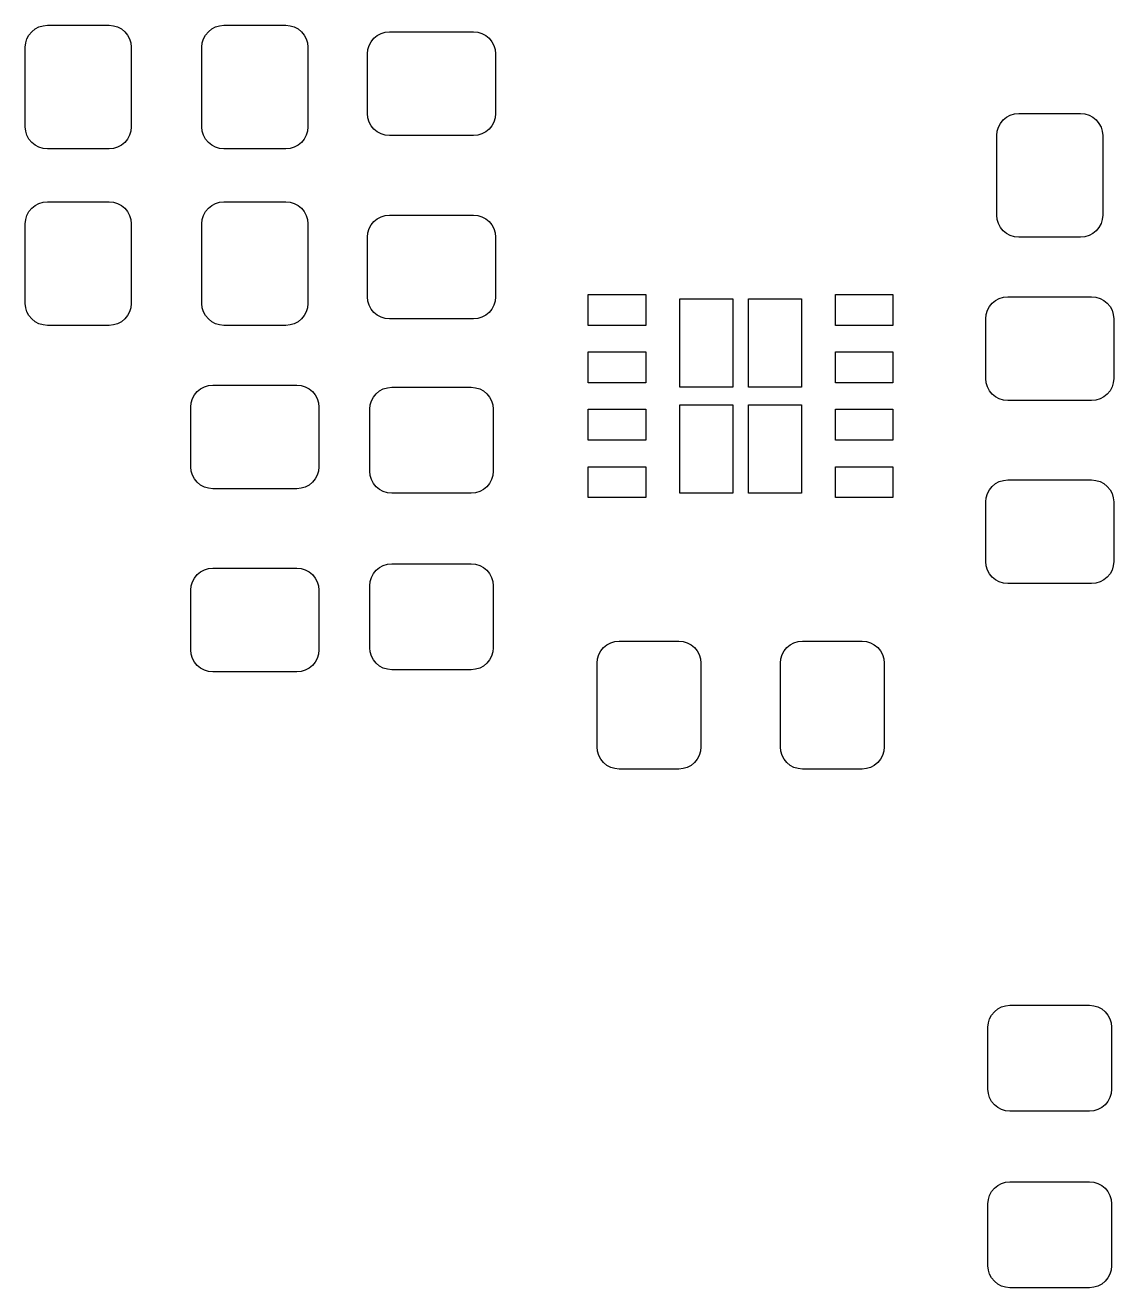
# Model space of a CAD drawing. Extents: x 122.9 to 174.2, y -119.7 to -103.3.
# Drawn here: x 122.9 to 135.22, y -117.6 to -103.3 of the extents above; entities that cross this region are included whole.
import ezdxf

# ---------------------------------------------------------------- set-up
doc = ezdxf.new("R2010")
doc.units = 0
doc.layers.add('BLACK', color=7, linetype='CONTINUOUS')

msp = doc.modelspace()

# ---------------------------------------------------------------- linework, layer by layer
at = {"layer": 'BLACK', "linetype": 'CONTINUOUS'}
for p, q in [((122.942, -103.411), (122.973, -103.373)), ((122.973, -103.373), (123.011, -103.342)), ((123.011, -103.342), (123.054, -103.319)), ((123.054, -103.319), (123.101, -103.305)), ((123.101, -103.305), (123.15, -103.3)), ((123.15, -103.3), (123.85, -103.3)), ((123.85, -103.3), (123.899, -103.305)), ((123.899, -103.305), (123.946, -103.319)), ((123.946, -103.319), (123.989, -103.342)), ((123.989, -103.342), (124.027, -103.373)), ((124.027, -103.373), (124.058, -103.411)), ((124.942, -103.411), (124.973, -103.373)), ((124.973, -103.373), (125.011, -103.342)), ((125.011, -103.342), (125.054, -103.319)), ((125.054, -103.319), (125.101, -103.305)), ((125.101, -103.305), (125.15, -103.3)), ((125.15, -103.3), (125.85, -103.3)), ((125.85, -103.3), (125.899, -103.305)), ((125.899, -103.305), (125.946, -103.319)), ((125.946, -103.319), (125.989, -103.342)), ((125.989, -103.342), (126.027, -103.373)), ((126.027, -103.373), (126.058, -103.411)), ((126.929, -103.394), (126.976, -103.38)), ((126.976, -103.38), (127.025, -103.375)), ((127.025, -103.375), (127.975, -103.375)), ((127.975, -103.375), (128.024, -103.38)), ((128.024, -103.38), (128.071, -103.394)), ((122.9, -103.55), (122.905, -103.501)), ((122.905, -103.501), (122.919, -103.454)), ((122.919, -103.454), (122.942, -103.411)), ((124.058, -103.411), (124.081, -103.454)), ((124.081, -103.454), (124.095, -103.501)), ((124.095, -103.501), (124.1, -103.55)), ((124.9, -103.55), (124.905, -103.501)), ((124.905, -103.501), (124.919, -103.454)), ((124.919, -103.454), (124.942, -103.411)), ((126.058, -103.411), (126.081, -103.454)), ((126.081, -103.454), (126.095, -103.501)), ((126.095, -103.501), (126.1, -103.55)), ((126.78, -103.576), (126.794, -103.529)), ((126.794, -103.529), (126.817, -103.486)), ((126.817, -103.486), (126.848, -103.448)), ((126.848, -103.448), (126.886, -103.417)), ((126.886, -103.417), (126.929, -103.394)), ((128.071, -103.394), (128.114, -103.417)), ((128.114, -103.417), (128.152, -103.448)), ((128.152, -103.448), (128.183, -103.486)), ((128.183, -103.486), (128.206, -103.529)), ((128.206, -103.529), (128.22, -103.576)), ((122.9, -104.45), (122.9, -103.55)), ((124.1, -103.55), (124.1, -104.45)), ((124.9, -104.45), (124.9, -103.55)), ((126.1, -103.55), (126.1, -104.45)), ((126.775, -103.625), (126.78, -103.576)), ((126.775, -104.3), (126.775, -103.625)), ((128.22, -103.576), (128.225, -103.625)), ((128.225, -103.625), (128.225, -104.3)), ((126.78, -104.349), (126.775, -104.3)), ((126.794, -104.396), (126.78, -104.349)), ((128.22, -104.349), (128.206, -104.396)), ((128.225, -104.3), (128.22, -104.349)), ((133.942, -104.411), (133.973, -104.373)), ((133.973, -104.373), (134.011, -104.342)), ((134.011, -104.342), (134.054, -104.319)), ((134.054, -104.319), (134.101, -104.305)), ((134.101, -104.305), (134.15, -104.3)), ((134.15, -104.3), (134.85, -104.3)), ((134.85, -104.3), (134.899, -104.305)), ((134.899, -104.305), (134.946, -104.319)), ((134.946, -104.319), (134.989, -104.342)), ((134.989, -104.342), (135.027, -104.373)), ((135.027, -104.373), (135.058, -104.411)), ((122.905, -104.499), (122.9, -104.45)), ((122.919, -104.546), (122.905, -104.499)), ((124.095, -104.499), (124.081, -104.546)), ((124.1, -104.45), (124.095, -104.499)), ((124.905, -104.499), (124.9, -104.45)), ((124.919, -104.546), (124.905, -104.499)), ((126.095, -104.499), (126.081, -104.546)), ((126.1, -104.45), (126.095, -104.499)), ((126.817, -104.439), (126.794, -104.396)), ((126.848, -104.477), (126.817, -104.439)), ((126.886, -104.508), (126.848, -104.477)), ((126.929, -104.531), (126.886, -104.508)), ((126.976, -104.545), (126.929, -104.531)), ((128.071, -104.531), (128.024, -104.545)), ((128.114, -104.508), (128.071, -104.531)), ((128.152, -104.477), (128.114, -104.508)), ((128.183, -104.439), (128.152, -104.477)), ((128.206, -104.396), (128.183, -104.439)), ((133.9, -104.55), (133.905, -104.501)), ((133.905, -104.501), (133.919, -104.454)), ((133.919, -104.454), (133.942, -104.411)), ((135.058, -104.411), (135.081, -104.454)), ((135.081, -104.454), (135.095, -104.501)), ((135.095, -104.501), (135.1, -104.55)), ((122.942, -104.589), (122.919, -104.546)), ((122.973, -104.627), (122.942, -104.589)), ((123.011, -104.658), (122.973, -104.627)), ((123.054, -104.681), (123.011, -104.658)), ((123.989, -104.658), (123.946, -104.681)), ((124.027, -104.627), (123.989, -104.658)), ((124.058, -104.589), (124.027, -104.627)), ((124.081, -104.546), (124.058, -104.589)), ((124.942, -104.589), (124.919, -104.546)), ((124.973, -104.627), (124.942, -104.589)), ((125.011, -104.658), (124.973, -104.627)), ((125.054, -104.681), (125.011, -104.658)), ((125.989, -104.658), (125.946, -104.681)), ((126.027, -104.627), (125.989, -104.658)), ((126.058, -104.589), (126.027, -104.627)), ((126.081, -104.546), (126.058, -104.589)), ((127.025, -104.55), (126.976, -104.545)), ((127.975, -104.55), (127.025, -104.55)), ((128.024, -104.545), (127.975, -104.55)), ((133.9, -105.45), (133.9, -104.55)), ((135.1, -104.55), (135.1, -105.45)), ((123.101, -104.695), (123.054, -104.681)), ((123.15, -104.7), (123.101, -104.695)), ((123.85, -104.7), (123.15, -104.7)), ((123.899, -104.695), (123.85, -104.7)), ((123.946, -104.681), (123.899, -104.695)), ((125.101, -104.695), (125.054, -104.681)), ((125.15, -104.7), (125.101, -104.695)), ((125.85, -104.7), (125.15, -104.7)), ((125.899, -104.695), (125.85, -104.7)), ((125.946, -104.681), (125.899, -104.695)), ((122.942, -105.411), (122.973, -105.373)), ((122.973, -105.373), (123.011, -105.342)), ((123.011, -105.342), (123.054, -105.319)), ((123.054, -105.319), (123.101, -105.305)), ((123.101, -105.305), (123.15, -105.3)), ((123.15, -105.3), (123.85, -105.3)), ((123.85, -105.3), (123.899, -105.305)), ((123.899, -105.305), (123.946, -105.319)), ((123.946, -105.319), (123.989, -105.342)), ((123.989, -105.342), (124.027, -105.373)), ((124.027, -105.373), (124.058, -105.411)), ((124.942, -105.411), (124.973, -105.373)), ((124.973, -105.373), (125.011, -105.342)), ((125.011, -105.342), (125.054, -105.319)), ((125.054, -105.319), (125.101, -105.305)), ((125.101, -105.305), (125.15, -105.3)), ((125.15, -105.3), (125.85, -105.3)), ((125.85, -105.3), (125.899, -105.305)), ((125.899, -105.305), (125.946, -105.319)), ((125.946, -105.319), (125.989, -105.342)), ((125.989, -105.342), (126.027, -105.373)), ((126.027, -105.373), (126.058, -105.411)), ((122.9, -105.55), (122.905, -105.501)), ((122.905, -105.501), (122.919, -105.454)), ((122.919, -105.454), (122.942, -105.411)), ((124.058, -105.411), (124.081, -105.454)), ((124.081, -105.454), (124.095, -105.501)), ((124.095, -105.501), (124.1, -105.55)), ((124.9, -105.55), (124.905, -105.501)), ((124.905, -105.501), (124.919, -105.454)), ((124.919, -105.454), (124.942, -105.411)), ((126.058, -105.411), (126.081, -105.454)), ((126.081, -105.454), (126.095, -105.501)), ((126.095, -105.501), (126.1, -105.55)), ((126.817, -105.561), (126.848, -105.523)), ((126.848, -105.523), (126.886, -105.492)), ((126.886, -105.492), (126.929, -105.469)), ((126.929, -105.469), (126.976, -105.455)), ((126.976, -105.455), (127.025, -105.45)), ((127.025, -105.45), (127.975, -105.45)), ((127.975, -105.45), (128.024, -105.455)), ((128.024, -105.455), (128.071, -105.469)), ((128.071, -105.469), (128.114, -105.492)), ((128.114, -105.492), (128.152, -105.523)), ((128.152, -105.523), (128.183, -105.561)), ((133.905, -105.499), (133.9, -105.45)), ((133.919, -105.546), (133.905, -105.499)), ((135.095, -105.499), (135.081, -105.546)), ((135.1, -105.45), (135.095, -105.499)), ((122.9, -106.45), (122.9, -105.55)), ((124.1, -105.55), (124.1, -106.45)), ((124.9, -106.45), (124.9, -105.55)), ((126.1, -105.55), (126.1, -106.45)), ((126.775, -105.7), (126.78, -105.651)), ((126.78, -105.651), (126.794, -105.604)), ((126.794, -105.604), (126.817, -105.561)), ((128.183, -105.561), (128.206, -105.604)), ((128.206, -105.604), (128.22, -105.651)), ((128.22, -105.651), (128.225, -105.7)), ((133.942, -105.589), (133.919, -105.546)), ((133.973, -105.627), (133.942, -105.589)), ((134.011, -105.658), (133.973, -105.627)), ((134.054, -105.681), (134.011, -105.658)), ((134.989, -105.658), (134.946, -105.681)), ((135.027, -105.627), (134.989, -105.658)), ((135.058, -105.589), (135.027, -105.627)), ((135.081, -105.546), (135.058, -105.589)), ((126.775, -106.375), (126.775, -105.7)), ((128.225, -105.7), (128.225, -106.375)), ((134.101, -105.695), (134.054, -105.681)), ((134.15, -105.7), (134.101, -105.695)), ((134.85, -105.7), (134.15, -105.7)), ((134.899, -105.695), (134.85, -105.7)), ((134.946, -105.681), (134.899, -105.695)), ((126.78, -106.424), (126.775, -106.375)), ((128.225, -106.375), (128.22, -106.424)), ((129.275, -106.7), (129.275, -106.35)), ((129.275, -106.35), (129.925, -106.35)), ((129.925, -106.35), (129.925, -106.7)), ((132.075, -106.7), (132.075, -106.35)), ((132.075, -106.35), (132.725, -106.35)), ((132.725, -106.35), (132.725, -106.7)), ((133.929, -106.394), (133.976, -106.38)), ((133.976, -106.38), (134.025, -106.375)), ((134.025, -106.375), (134.975, -106.375)), ((134.975, -106.375), (135.024, -106.38)), ((135.024, -106.38), (135.071, -106.394)), ((122.905, -106.499), (122.9, -106.45)), ((122.919, -106.546), (122.905, -106.499)), ((124.095, -106.499), (124.081, -106.546)), ((124.1, -106.45), (124.095, -106.499)), ((124.905, -106.499), (124.9, -106.45)), ((124.919, -106.546), (124.905, -106.499)), ((126.095, -106.499), (126.081, -106.546)), ((126.1, -106.45), (126.095, -106.499)), ((126.794, -106.471), (126.78, -106.424)), ((126.817, -106.514), (126.794, -106.471)), ((126.848, -106.552), (126.817, -106.514)), ((128.183, -106.514), (128.152, -106.552)), ((128.206, -106.471), (128.183, -106.514)), ((128.22, -106.424), (128.206, -106.471)), ((130.312, -107.4), (130.312, -106.4)), ((130.312, -106.4), (130.912, -106.4)), ((130.912, -106.4), (130.912, -107.4)), ((131.088, -107.4), (131.088, -106.4)), ((131.088, -106.4), (131.688, -106.4)), ((131.688, -106.4), (131.688, -107.4)), ((133.78, -106.576), (133.794, -106.529)), ((133.794, -106.529), (133.817, -106.486)), ((133.817, -106.486), (133.848, -106.448)), ((133.848, -106.448), (133.886, -106.417)), ((133.886, -106.417), (133.929, -106.394)), ((135.071, -106.394), (135.114, -106.417)), ((135.114, -106.417), (135.152, -106.448)), ((135.152, -106.448), (135.183, -106.486)), ((135.183, -106.486), (135.206, -106.529)), ((135.206, -106.529), (135.22, -106.576)), ((122.942, -106.589), (122.919, -106.546)), ((122.973, -106.627), (122.942, -106.589)), ((123.011, -106.658), (122.973, -106.627)), ((123.054, -106.681), (123.011, -106.658)), ((123.989, -106.658), (123.946, -106.681)), ((124.027, -106.627), (123.989, -106.658)), ((124.058, -106.589), (124.027, -106.627)), ((124.081, -106.546), (124.058, -106.589)), ((124.942, -106.589), (124.919, -106.546)), ((124.973, -106.627), (124.942, -106.589)), ((125.011, -106.658), (124.973, -106.627)), ((125.054, -106.681), (125.011, -106.658)), ((125.989, -106.658), (125.946, -106.681)), ((126.027, -106.627), (125.989, -106.658)), ((126.058, -106.589), (126.027, -106.627)), ((126.081, -106.546), (126.058, -106.589)), ((126.886, -106.583), (126.848, -106.552)), ((126.929, -106.606), (126.886, -106.583)), ((126.976, -106.62), (126.929, -106.606)), ((127.025, -106.625), (126.976, -106.62)), ((127.975, -106.625), (127.025, -106.625)), ((128.024, -106.62), (127.975, -106.625)), ((128.071, -106.606), (128.024, -106.62)), ((128.114, -106.583), (128.071, -106.606)), ((128.152, -106.552), (128.114, -106.583)), ((133.775, -106.625), (133.78, -106.576)), ((133.775, -107.3), (133.775, -106.625)), ((135.22, -106.576), (135.225, -106.625)), ((135.225, -106.625), (135.225, -107.3)), ((123.101, -106.695), (123.054, -106.681)), ((123.15, -106.7), (123.101, -106.695)), ((123.85, -106.7), (123.15, -106.7)), ((123.899, -106.695), (123.85, -106.7)), ((123.946, -106.681), (123.899, -106.695)), ((125.101, -106.695), (125.054, -106.681)), ((125.15, -106.7), (125.101, -106.695)), ((125.85, -106.7), (125.15, -106.7)), ((125.899, -106.695), (125.85, -106.7)), ((125.946, -106.681), (125.899, -106.695)), ((129.925, -106.7), (129.275, -106.7)), ((132.725, -106.7), (132.075, -106.7)), ((129.275, -107.35), (129.275, -107)), ((129.275, -107), (129.925, -107)), ((129.925, -107), (129.925, -107.35)), ((132.075, -107.35), (132.075, -107)), ((132.075, -107), (132.725, -107)), ((132.725, -107), (132.725, -107.35)), ((124.929, -107.394), (124.976, -107.38)), ((124.976, -107.38), (125.025, -107.375)), ((125.025, -107.375), (125.975, -107.375)), ((125.975, -107.375), (126.024, -107.38)), ((126.024, -107.38), (126.071, -107.394)), ((129.925, -107.35), (129.275, -107.35)), ((132.725, -107.35), (132.075, -107.35)), ((133.78, -107.349), (133.775, -107.3)), ((133.794, -107.396), (133.78, -107.349)), ((135.22, -107.349), (135.206, -107.396)), ((135.225, -107.3), (135.22, -107.349)), ((124.78, -107.576), (124.794, -107.529)), ((124.794, -107.529), (124.817, -107.486)), ((124.817, -107.486), (124.848, -107.448)), ((124.848, -107.448), (124.886, -107.417)), ((124.886, -107.417), (124.929, -107.394)), ((126.071, -107.394), (126.114, -107.417)), ((126.114, -107.417), (126.152, -107.448)), ((126.152, -107.448), (126.183, -107.486)), ((126.183, -107.486), (126.206, -107.529)), ((126.206, -107.529), (126.22, -107.576)), ((126.819, -107.554), (126.842, -107.511)), ((126.842, -107.511), (126.873, -107.473)), ((126.873, -107.473), (126.911, -107.442)), ((126.911, -107.442), (126.954, -107.419)), ((126.954, -107.419), (127.001, -107.405)), ((127.001, -107.405), (127.05, -107.4)), ((127.05, -107.4), (127.95, -107.4)), ((127.95, -107.4), (127.999, -107.405)), ((127.999, -107.405), (128.046, -107.419)), ((128.046, -107.419), (128.089, -107.442)), ((128.089, -107.442), (128.127, -107.473)), ((128.127, -107.473), (128.158, -107.511)), ((128.158, -107.511), (128.181, -107.554)), ((130.912, -107.4), (130.312, -107.4)), ((131.688, -107.4), (131.088, -107.4)), ((133.817, -107.439), (133.794, -107.396)), ((133.848, -107.477), (133.817, -107.439)), ((133.886, -107.508), (133.848, -107.477)), ((133.929, -107.531), (133.886, -107.508)), ((133.976, -107.545), (133.929, -107.531)), ((135.071, -107.531), (135.024, -107.545)), ((135.114, -107.508), (135.071, -107.531)), ((135.152, -107.477), (135.114, -107.508)), ((135.183, -107.439), (135.152, -107.477)), ((135.206, -107.396), (135.183, -107.439)), ((124.775, -107.625), (124.78, -107.576)), ((124.775, -108.3), (124.775, -107.625)), ((126.22, -107.576), (126.225, -107.625)), ((126.225, -107.625), (126.225, -108.3)), ((126.8, -107.65), (126.805, -107.601)), ((126.8, -108.35), (126.8, -107.65)), ((126.805, -107.601), (126.819, -107.554)), ((128.181, -107.554), (128.195, -107.601)), ((128.195, -107.601), (128.2, -107.65)), ((128.2, -107.65), (128.2, -108.35)), ((129.275, -108), (129.275, -107.65)), ((129.275, -107.65), (129.925, -107.65)), ((129.925, -107.65), (129.925, -108)), ((130.312, -108.6), (130.312, -107.6)), ((130.312, -107.6), (130.912, -107.6)), ((130.912, -107.6), (130.912, -108.6)), ((131.088, -108.6), (131.088, -107.6)), ((131.088, -107.6), (131.688, -107.6)), ((131.688, -107.6), (131.688, -108.6)), ((132.075, -108), (132.075, -107.65)), ((132.075, -107.65), (132.725, -107.65)), ((132.725, -107.65), (132.725, -108)), ((134.025, -107.55), (133.976, -107.545)), ((134.975, -107.55), (134.025, -107.55)), ((135.024, -107.545), (134.975, -107.55)), ((129.925, -108), (129.275, -108)), ((132.725, -108), (132.075, -108)), ((124.78, -108.349), (124.775, -108.3)), ((124.794, -108.396), (124.78, -108.349)), ((126.22, -108.349), (126.206, -108.396)), ((126.225, -108.3), (126.22, -108.349)), ((126.805, -108.399), (126.8, -108.35)), ((128.2, -108.35), (128.195, -108.399)), ((129.275, -108.65), (129.275, -108.3)), ((129.275, -108.3), (129.925, -108.3)), ((129.925, -108.3), (129.925, -108.65)), ((132.075, -108.65), (132.075, -108.3)), ((132.075, -108.3), (132.725, -108.3)), ((132.725, -108.3), (132.725, -108.65)), ((124.817, -108.439), (124.794, -108.396)), ((124.848, -108.477), (124.817, -108.439)), ((124.886, -108.508), (124.848, -108.477)), ((124.929, -108.531), (124.886, -108.508)), ((124.976, -108.545), (124.929, -108.531)), ((126.071, -108.531), (126.024, -108.545)), ((126.114, -108.508), (126.071, -108.531)), ((126.152, -108.477), (126.114, -108.508)), ((126.183, -108.439), (126.152, -108.477)), ((126.206, -108.396), (126.183, -108.439)), ((126.819, -108.446), (126.805, -108.399)), ((126.842, -108.489), (126.819, -108.446)), ((126.873, -108.527), (126.842, -108.489)), ((126.911, -108.558), (126.873, -108.527)), ((128.127, -108.527), (128.089, -108.558)), ((128.158, -108.489), (128.127, -108.527)), ((128.181, -108.446), (128.158, -108.489)), ((128.195, -108.399), (128.181, -108.446)), ((133.817, -108.561), (133.848, -108.523)), ((133.848, -108.523), (133.886, -108.492)), ((133.886, -108.492), (133.929, -108.469)), ((133.929, -108.469), (133.976, -108.455)), ((133.976, -108.455), (134.025, -108.45)), ((134.025, -108.45), (134.975, -108.45)), ((134.975, -108.45), (135.024, -108.455)), ((135.024, -108.455), (135.071, -108.469)), ((135.071, -108.469), (135.114, -108.492)), ((135.114, -108.492), (135.152, -108.523)), ((135.152, -108.523), (135.183, -108.561)), ((125.025, -108.55), (124.976, -108.545)), ((125.975, -108.55), (125.025, -108.55)), ((126.024, -108.545), (125.975, -108.55)), ((126.954, -108.581), (126.911, -108.558)), ((127.001, -108.595), (126.954, -108.581)), ((127.05, -108.6), (127.001, -108.595)), ((127.95, -108.6), (127.05, -108.6)), ((127.999, -108.595), (127.95, -108.6)), ((128.046, -108.581), (127.999, -108.595)), ((128.089, -108.558), (128.046, -108.581)), ((129.925, -108.65), (129.275, -108.65)), ((130.912, -108.6), (130.312, -108.6)), ((131.688, -108.6), (131.088, -108.6)), ((132.725, -108.65), (132.075, -108.65)), ((133.775, -108.7), (133.78, -108.651)), ((133.78, -108.651), (133.794, -108.604)), ((133.794, -108.604), (133.817, -108.561)), ((135.183, -108.561), (135.206, -108.604)), ((135.206, -108.604), (135.22, -108.651)), ((135.22, -108.651), (135.225, -108.7)), ((133.775, -109.375), (133.775, -108.7)), ((135.225, -108.7), (135.225, -109.375)), ((133.78, -109.424), (133.775, -109.375)), ((135.225, -109.375), (135.22, -109.424)), ((124.817, -109.561), (124.848, -109.523)), ((124.848, -109.523), (124.886, -109.492)), ((124.886, -109.492), (124.929, -109.469)), ((124.929, -109.469), (124.976, -109.455)), ((124.976, -109.455), (125.025, -109.45)), ((125.025, -109.45), (125.975, -109.45)), ((125.975, -109.45), (126.024, -109.455)), ((126.024, -109.455), (126.071, -109.469)), ((126.071, -109.469), (126.114, -109.492)), ((126.114, -109.492), (126.152, -109.523)), ((126.152, -109.523), (126.183, -109.561)), ((126.819, -109.554), (126.842, -109.511)), ((126.842, -109.511), (126.873, -109.473)), ((126.873, -109.473), (126.911, -109.442)), ((126.911, -109.442), (126.954, -109.419)), ((126.954, -109.419), (127.001, -109.405)), ((127.001, -109.405), (127.05, -109.4)), ((127.05, -109.4), (127.95, -109.4)), ((127.95, -109.4), (127.999, -109.405)), ((127.999, -109.405), (128.046, -109.419)), ((128.046, -109.419), (128.089, -109.442)), ((128.089, -109.442), (128.127, -109.473)), ((128.127, -109.473), (128.158, -109.511)), ((128.158, -109.511), (128.181, -109.554)), ((133.794, -109.471), (133.78, -109.424)), ((133.817, -109.514), (133.794, -109.471)), ((133.848, -109.552), (133.817, -109.514)), ((135.183, -109.514), (135.152, -109.552)), ((135.206, -109.471), (135.183, -109.514)), ((135.22, -109.424), (135.206, -109.471)), ((124.775, -109.7), (124.78, -109.651)), ((124.78, -109.651), (124.794, -109.604)), ((124.794, -109.604), (124.817, -109.561)), ((126.183, -109.561), (126.206, -109.604)), ((126.206, -109.604), (126.22, -109.651)), ((126.22, -109.651), (126.225, -109.7)), ((126.8, -109.65), (126.805, -109.601)), ((126.8, -110.35), (126.8, -109.65)), ((126.805, -109.601), (126.819, -109.554)), ((128.181, -109.554), (128.195, -109.601)), ((128.195, -109.601), (128.2, -109.65)), ((128.2, -109.65), (128.2, -110.35)), ((133.886, -109.583), (133.848, -109.552)), ((133.929, -109.606), (133.886, -109.583)), ((133.976, -109.62), (133.929, -109.606)), ((134.025, -109.625), (133.976, -109.62)), ((134.975, -109.625), (134.025, -109.625)), ((135.024, -109.62), (134.975, -109.625)), ((135.071, -109.606), (135.024, -109.62)), ((135.114, -109.583), (135.071, -109.606)), ((135.152, -109.552), (135.114, -109.583)), ((124.775, -110.375), (124.775, -109.7)), ((126.225, -109.7), (126.225, -110.375)), ((124.78, -110.424), (124.775, -110.375)), ((126.225, -110.375), (126.22, -110.424)), ((126.805, -110.399), (126.8, -110.35)), ((128.2, -110.35), (128.195, -110.399)), ((129.394, -110.429), (129.417, -110.386)), ((129.417, -110.386), (129.448, -110.348)), ((129.448, -110.348), (129.486, -110.317)), ((129.486, -110.317), (129.529, -110.294)), ((129.529, -110.294), (129.576, -110.28)), ((129.576, -110.28), (129.625, -110.275)), ((129.625, -110.275), (130.3, -110.275)), ((130.3, -110.275), (130.349, -110.28)), ((130.349, -110.28), (130.396, -110.294)), ((130.396, -110.294), (130.439, -110.317)), ((130.439, -110.317), (130.477, -110.348)), ((130.477, -110.348), (130.508, -110.386)), ((130.508, -110.386), (130.531, -110.429)), ((131.469, -110.429), (131.492, -110.386)), ((131.492, -110.386), (131.523, -110.348)), ((131.523, -110.348), (131.561, -110.317)), ((131.561, -110.317), (131.604, -110.294)), ((131.604, -110.294), (131.651, -110.28)), ((131.651, -110.28), (131.7, -110.275)), ((131.7, -110.275), (132.375, -110.275)), ((132.375, -110.275), (132.424, -110.28)), ((132.424, -110.28), (132.471, -110.294)), ((132.471, -110.294), (132.514, -110.317)), ((132.514, -110.317), (132.552, -110.348)), ((132.552, -110.348), (132.583, -110.386)), ((132.583, -110.386), (132.606, -110.429)), ((124.794, -110.471), (124.78, -110.424)), ((124.817, -110.514), (124.794, -110.471)), ((124.848, -110.552), (124.817, -110.514)), ((126.183, -110.514), (126.152, -110.552)), ((126.206, -110.471), (126.183, -110.514)), ((126.22, -110.424), (126.206, -110.471)), ((126.819, -110.446), (126.805, -110.399)), ((126.842, -110.489), (126.819, -110.446)), ((126.873, -110.527), (126.842, -110.489)), ((126.911, -110.558), (126.873, -110.527)), ((128.127, -110.527), (128.089, -110.558)), ((128.158, -110.489), (128.127, -110.527)), ((128.181, -110.446), (128.158, -110.489)), ((128.195, -110.399), (128.181, -110.446)), ((129.375, -110.525), (129.38, -110.476)), ((129.375, -111.475), (129.375, -110.525)), ((129.38, -110.476), (129.394, -110.429)), ((130.531, -110.429), (130.545, -110.476)), ((130.545, -110.476), (130.55, -110.525)), ((130.55, -110.525), (130.55, -111.475)), ((131.45, -110.525), (131.455, -110.476)), ((131.45, -111.475), (131.45, -110.525)), ((131.455, -110.476), (131.469, -110.429)), ((132.606, -110.429), (132.62, -110.476)), ((132.62, -110.476), (132.625, -110.525)), ((132.625, -110.525), (132.625, -111.475)), ((124.886, -110.583), (124.848, -110.552)), ((124.929, -110.606), (124.886, -110.583)), ((124.976, -110.62), (124.929, -110.606)), ((125.025, -110.625), (124.976, -110.62)), ((125.975, -110.625), (125.025, -110.625)), ((126.024, -110.62), (125.975, -110.625)), ((126.071, -110.606), (126.024, -110.62)), ((126.114, -110.583), (126.071, -110.606)), ((126.152, -110.552), (126.114, -110.583)), ((126.954, -110.581), (126.911, -110.558)), ((127.001, -110.595), (126.954, -110.581)), ((127.05, -110.6), (127.001, -110.595)), ((127.95, -110.6), (127.05, -110.6)), ((127.999, -110.595), (127.95, -110.6)), ((128.046, -110.581), (127.999, -110.595)), ((128.089, -110.558), (128.046, -110.581)), ((129.38, -111.524), (129.375, -111.475)), ((129.394, -111.571), (129.38, -111.524)), ((130.545, -111.524), (130.531, -111.571)), ((130.55, -111.475), (130.545, -111.524)), ((131.455, -111.524), (131.45, -111.475)), ((131.469, -111.571), (131.455, -111.524)), ((132.62, -111.524), (132.606, -111.571)), ((132.625, -111.475), (132.62, -111.524)), ((129.417, -111.614), (129.394, -111.571)), ((129.448, -111.652), (129.417, -111.614)), ((129.486, -111.683), (129.448, -111.652)), ((130.477, -111.652), (130.439, -111.683)), ((130.508, -111.614), (130.477, -111.652)), ((130.531, -111.571), (130.508, -111.614)), ((131.492, -111.614), (131.469, -111.571)), ((131.523, -111.652), (131.492, -111.614)), ((131.561, -111.683), (131.523, -111.652)), ((132.552, -111.652), (132.514, -111.683)), ((132.583, -111.614), (132.552, -111.652)), ((132.606, -111.571), (132.583, -111.614)), ((129.529, -111.706), (129.486, -111.683)), ((129.576, -111.72), (129.529, -111.706)), ((129.625, -111.725), (129.576, -111.72)), ((130.3, -111.725), (129.625, -111.725)), ((130.349, -111.72), (130.3, -111.725)), ((130.396, -111.706), (130.349, -111.72)), ((130.439, -111.683), (130.396, -111.706)), ((131.604, -111.706), (131.561, -111.683)), ((131.651, -111.72), (131.604, -111.706)), ((131.7, -111.725), (131.651, -111.72)), ((132.375, -111.725), (131.7, -111.725)), ((132.424, -111.72), (132.375, -111.725)), ((132.471, -111.706), (132.424, -111.72)), ((132.514, -111.683), (132.471, -111.706)), ((133.819, -114.554), (133.842, -114.511)), ((133.842, -114.511), (133.873, -114.473)), ((133.873, -114.473), (133.911, -114.442)), ((133.911, -114.442), (133.954, -114.419)), ((133.954, -114.419), (134.001, -114.405)), ((134.001, -114.405), (134.05, -114.4)), ((134.05, -114.4), (134.95, -114.4)), ((134.95, -114.4), (134.999, -114.405)), ((134.999, -114.405), (135.046, -114.419)), ((135.046, -114.419), (135.089, -114.442)), ((135.089, -114.442), (135.127, -114.473)), ((135.127, -114.473), (135.158, -114.511)), ((135.158, -114.511), (135.181, -114.554)), ((133.8, -114.65), (133.805, -114.601)), ((133.8, -115.35), (133.8, -114.65)), ((133.805, -114.601), (133.819, -114.554)), ((135.181, -114.554), (135.195, -114.601)), ((135.195, -114.601), (135.2, -114.65)), ((135.2, -114.65), (135.2, -115.35)), ((133.805, -115.399), (133.8, -115.35)), ((133.819, -115.446), (133.805, -115.399)), ((135.195, -115.399), (135.181, -115.446)), ((135.2, -115.35), (135.195, -115.399)), ((133.842, -115.489), (133.819, -115.446)), ((133.873, -115.527), (133.842, -115.489)), ((133.911, -115.558), (133.873, -115.527)), ((135.127, -115.527), (135.089, -115.558)), ((135.158, -115.489), (135.127, -115.527)), ((135.181, -115.446), (135.158, -115.489)), ((133.954, -115.581), (133.911, -115.558)), ((134.001, -115.595), (133.954, -115.581)), ((134.05, -115.6), (134.001, -115.595)), ((134.95, -115.6), (134.05, -115.6)), ((134.999, -115.595), (134.95, -115.6)), ((135.046, -115.581), (134.999, -115.595)), ((135.089, -115.558), (135.046, -115.581)), ((134.001, -116.405), (134.05, -116.4)), ((134.05, -116.4), (134.95, -116.4)), ((134.95, -116.4), (134.999, -116.405)), ((133.819, -116.554), (133.842, -116.511)), ((133.842, -116.511), (133.873, -116.473)), ((133.873, -116.473), (133.911, -116.442)), ((133.911, -116.442), (133.954, -116.419)), ((133.954, -116.419), (134.001, -116.405)), ((134.999, -116.405), (135.046, -116.419)), ((135.046, -116.419), (135.089, -116.442)), ((135.089, -116.442), (135.127, -116.473)), ((135.127, -116.473), (135.158, -116.511)), ((135.158, -116.511), (135.181, -116.554)), ((133.8, -116.65), (133.805, -116.601)), ((133.8, -117.35), (133.8, -116.65)), ((133.805, -116.601), (133.819, -116.554)), ((135.181, -116.554), (135.195, -116.601)), ((135.195, -116.601), (135.2, -116.65)), ((135.2, -116.65), (135.2, -117.35)), ((133.805, -117.399), (133.8, -117.35)), ((133.819, -117.446), (133.805, -117.399)), ((135.195, -117.399), (135.181, -117.446)), ((135.2, -117.35), (135.195, -117.399)), ((133.842, -117.489), (133.819, -117.446)), ((133.873, -117.527), (133.842, -117.489)), ((133.911, -117.558), (133.873, -117.527)), ((135.127, -117.527), (135.089, -117.558)), ((135.158, -117.489), (135.127, -117.527)), ((135.181, -117.446), (135.158, -117.489)), ((133.954, -117.581), (133.911, -117.558)), ((134.001, -117.595), (133.954, -117.581)), ((134.05, -117.6), (134.001, -117.595)), ((134.95, -117.6), (134.05, -117.6)), ((134.999, -117.595), (134.95, -117.6)), ((135.046, -117.581), (134.999, -117.595)), ((135.089, -117.558), (135.046, -117.581))]:
    msp.add_line(p, q, dxfattribs=at)

doc.saveas('drawing.dxf')
